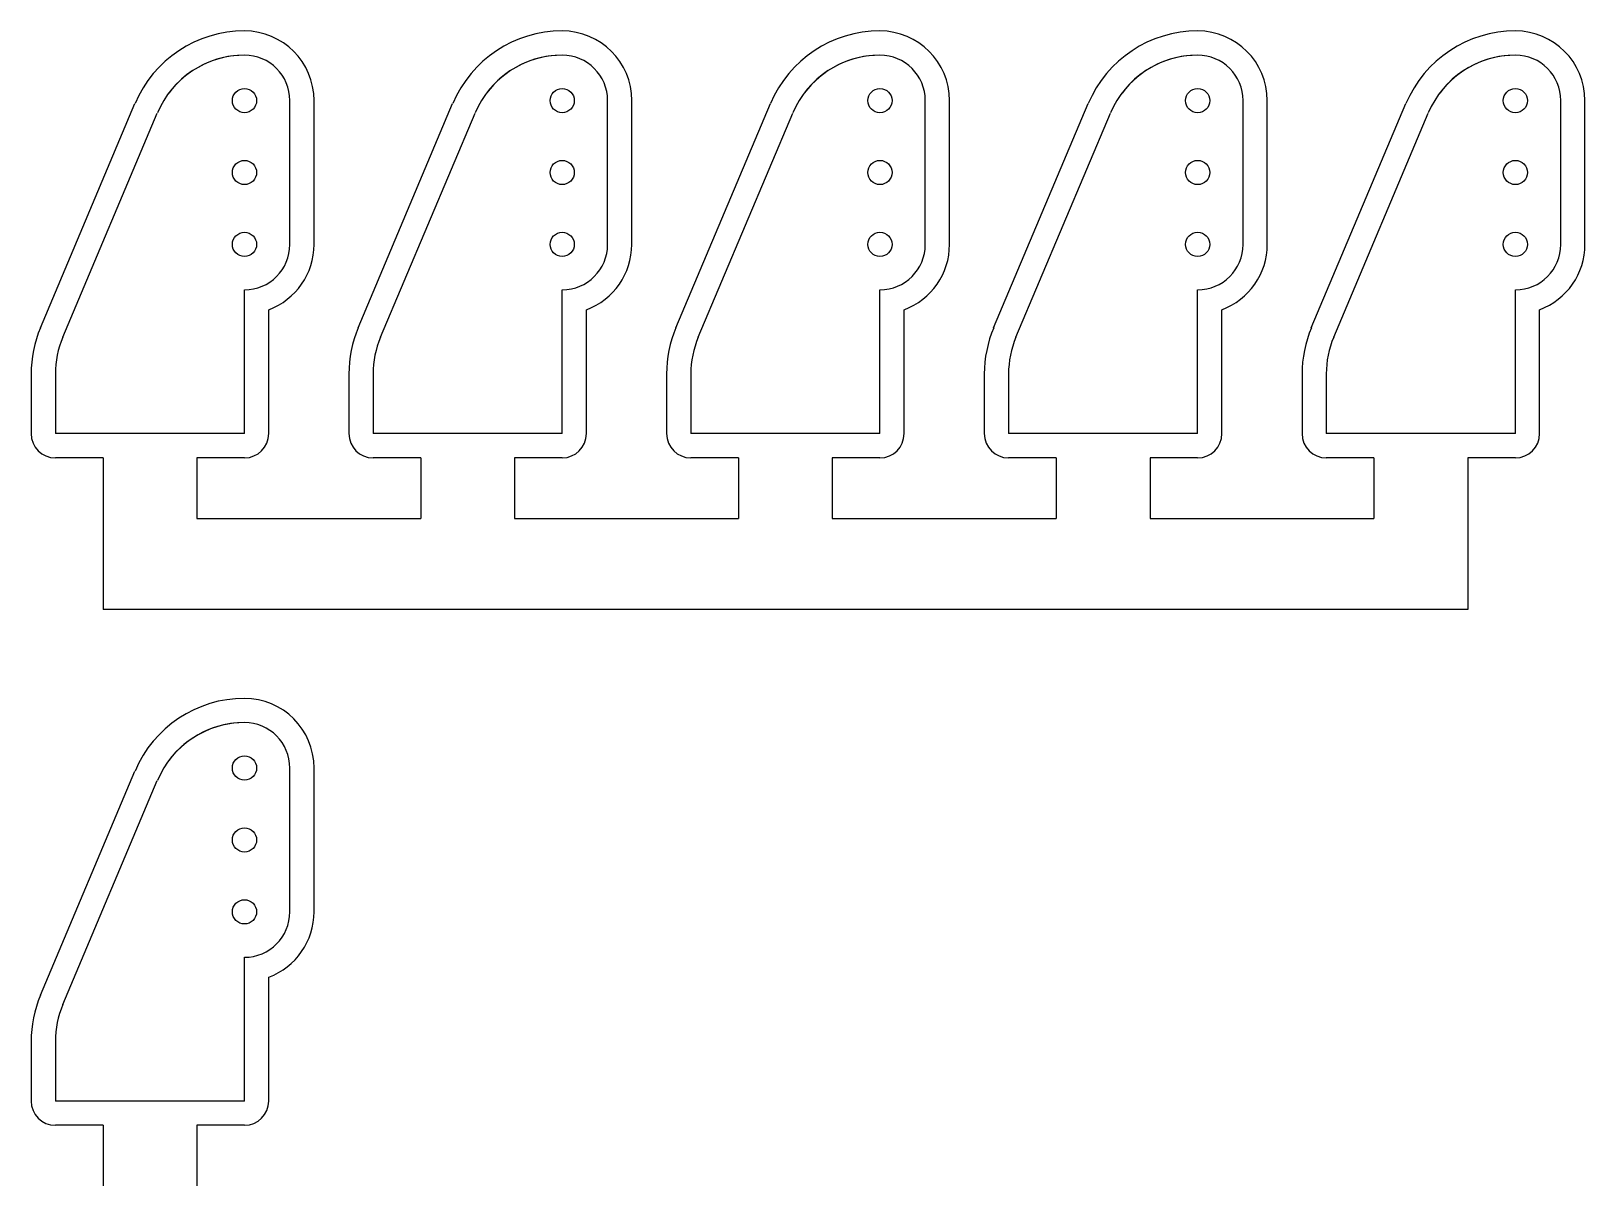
# Model space of a CAD drawing. Header units: millimetres. Extents: x 17 to 120, y 12 to 88.
import ezdxf

# ---------------------------------------------------------------- set-up
doc = ezdxf.new("R2010")
doc.units = ezdxf.units.MM
doc.layers.add('Drill', color=1, linetype='Continuous')
doc.layers.add('Route', color=3, linetype='Continuous')

# ---------------------------------------------------------------- blocks, each defined once
blk = doc.blocks.new('Large Control Horn')
for p, q in [((34.5, 30.16), (34.5, 39.66)), ((19.49, 24.03), (25.74, 38.84)), ((31.5, 17.66), (31.5, 27.16)), ((19, 21.6), (19, 17.66)), ((31.5, 17.66), (19, 17.66))]:
    blk.add_line(p, q)
for centre, radius, start, end in [((31.5, 36.41), 6.25, 90, 157.1151), ((31.5, 36.41), 6.25, 90, 143.1301), ((31.5, 39.66), 3, 0, 90), ((31.5, 30.16), 3, 270, 0), ((25.25, 21.6), 6.25, 157.1151, 180)]:
    blk.add_arc(centre, radius, start, end)
at = {"layer": 'Drill'}
for centre in [(31.5, 39.66), (31.5, 34.91), (31.5, 30.16)]:
    blk.add_circle(centre, 0.8, dxfattribs=at)
at = {"layer": 'Route'}
for p, q in [((18.01, 24.65), (24.26, 39.46)), ((36.1, 30.16), (36.1, 39.66)), ((33.1, 17.66), (33.1, 25.84)), ((17.4, 21.6), (17.4, 17.66)), ((22.15, 16.06), (19, 16.06)), ((22.15, 16.06), (22.15, 12.06)), ((31.5, 16.06), (28.35, 16.06)), ((28.35, 16.06), (28.35, 12.06))]:
    blk.add_line(p, q, dxfattribs=at)
for centre, radius, start, end in [((31.5, 36.41), 7.85, 90, 157.1151), ((31.5, 39.66), 4.6, 0, 90), ((31.5, 30.16), 4.6, 290.3544, 0), ((25.25, 21.6), 7.85, 157.1151, 180), ((19, 17.66), 1.6, 180, 270), ((31.5, 17.66), 1.6, 270, 0)]:
    blk.add_arc(centre, radius, start, end, dxfattribs=at)
blk = doc.blocks.new('Large Horn On Sprue')
at = {"layer": 'Route'}
for p, q in [((22.15, 56.14), (22.15, 50.14)), ((28.35, 56.14), (43.15, 56.14)), ((49.35, 56.14), (64.15, 56.14)), ((70.35, 56.14), (85.15, 56.14)), ((91.35, 56.14), (106.15, 56.14)), ((112.35, 56.14), (112.35, 50.14)), ((112.35, 50.14), (22.15, 50.14))]:
    blk.add_line(p, q, dxfattribs=at)
for p in [(0, 44.09), (21, 44.09), (42, 44.09), (63, 44.09), (84, 44.09)]:
    blk.add_blockref('Large Control Horn', p)

msp = doc.modelspace()

# ---------------------------------------------------------------- block references
for name in ['Large Horn On Sprue', 'Large Control Horn']:
    msp.add_blockref(name, (0, 0))

doc.saveas('drawing.dxf')
